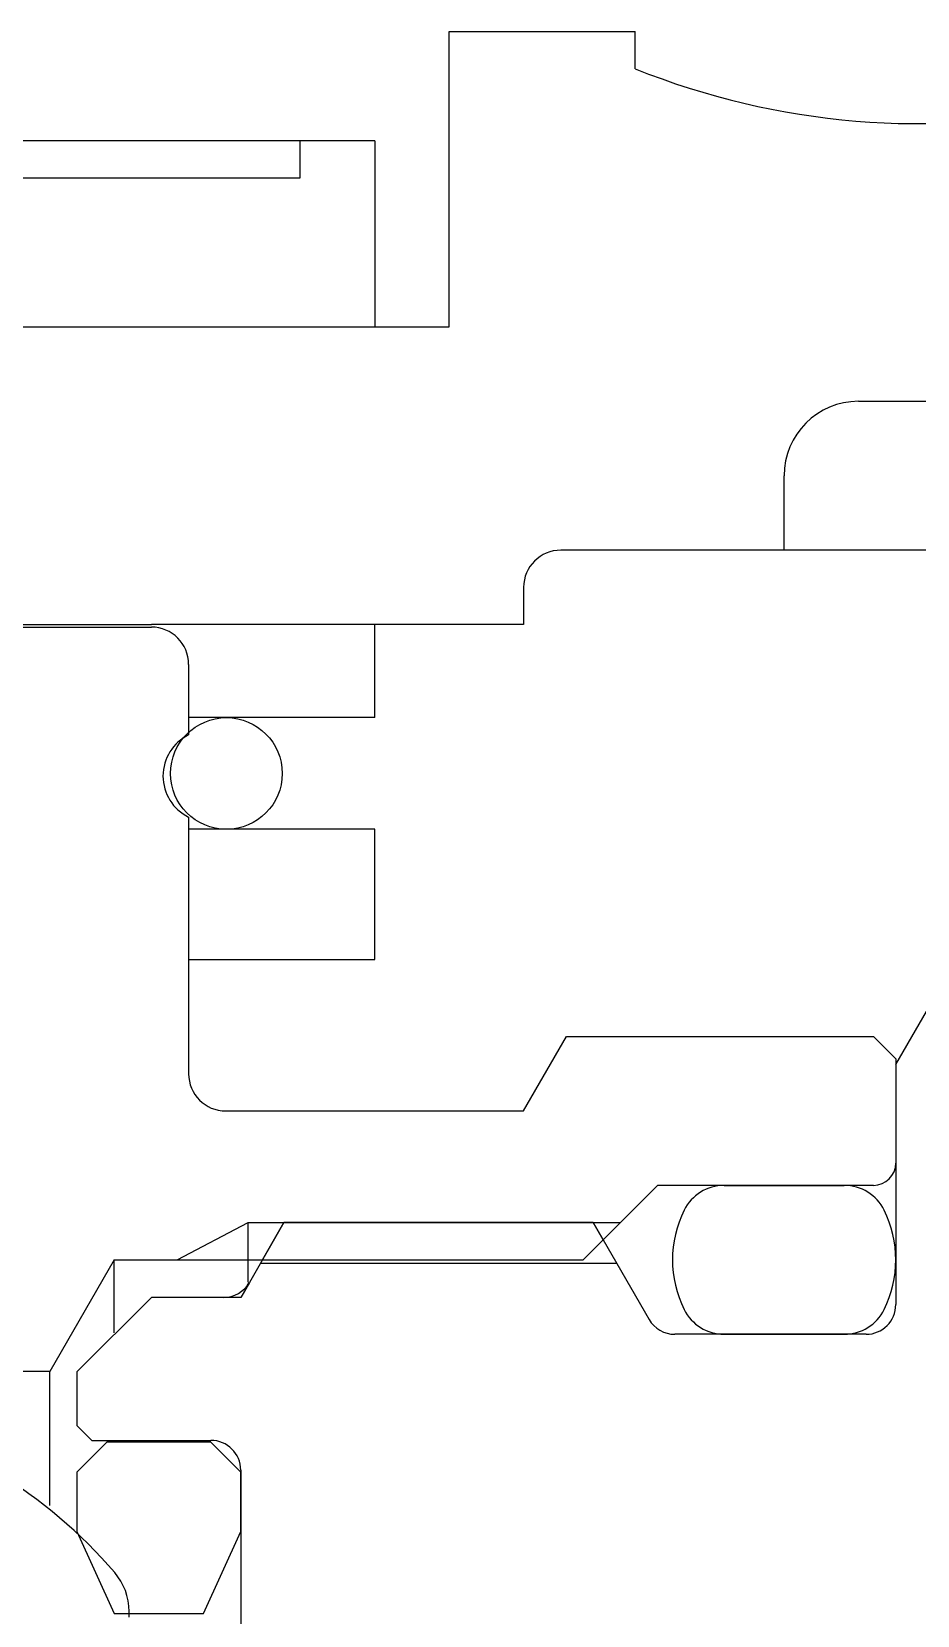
# Model space of a CAD drawing. Extents: x 104 to 175, y 98 to 223.
# Drawn here: x 136.48 to 148.38, y 144.6 to 165.87 of the extents above; entities that cross this region are included whole.
import ezdxf

# ---------------------------------------------------------------- set-up
doc = ezdxf.new("R2010")
doc.units = 0
doc.layers.get('0').update_dxf_attribs({"linetype": 'CONTINUOUS'})

msp = doc.modelspace()

# ---------------------------------------------------------------- linework, layer by layer
at = {"color": 7, "linetype": 'CONTINUOUS'}
for p, q in [((142.089, 161.909), (142.089, 165.875)), ((142.089, 165.875), (144.589, 165.875)), ((144.589, 165.375), (144.589, 165.875)), ((141.089, 164.409), (132.589, 164.409)), ((140.089, 163.909), (140.089, 164.409)), ((141.089, 164.409), (141.089, 161.909)), ((132.589, 163.909), (140.089, 163.909)), ((134.839, 161.909), (142.089, 161.909)), ((147.589, 160.909), (155.589, 160.909)), ((146.589, 158.909), (146.589, 159.909)), ((157.589, 158.909), (143.589, 158.909)), ((143.089, 158.409), (143.089, 157.909)), ((134.839, 157.909), (138.089, 157.909)), ((135.689, 157.875), (138.089, 157.875)), ((143.089, 157.909), (138.089, 157.909)), ((141.089, 156.659), (141.089, 157.909)), ((138.589, 157.375), (138.589, 156.427)), ((141.089, 156.659), (138.589, 156.659)), ((138.589, 155.322), (138.589, 151.875)), ((141.089, 155.159), (138.589, 155.159)), ((141.089, 153.409), (141.089, 155.159)), ((138.589, 153.409), (141.089, 153.409)), ((148.089, 151.999), (148.667, 152.999)), ((143.089, 151.375), (143.667, 152.375)), ((143.667, 152.375), (147.789, 152.375)), ((147.789, 152.375), (148.089, 152.075)), ((148.089, 152.075), (148.089, 150.675)), ((139.089, 151.375), (143.089, 151.375)), ((148.089, 151.375), (148.089, 148.775)), ((144.157, 149.642), (144.889, 150.375)), ((147.789, 150.375), (144.889, 150.375)), ((145.783, 150.375), (147.396, 150.375)), ((139.388, 149.075), (139.388, 149.875)), ((139.87, 149.875), (139.405, 149.07)), ((139.581, 149.375), (139.87, 149.875)), ((144.023, 149.875), (139.87, 149.875)), ((139.87, 149.875), (144.023, 149.875)), ((144.023, 149.875), (144.774, 148.575)), ((144.157, 149.642), (144.023, 149.875)), ((143.89, 149.375), (144.157, 149.642)), ((137.589, 149.375), (136.723, 147.875)), ((137.589, 149.375), (139.581, 149.375)), ((137.589, 148.393), (137.589, 149.375)), ((139.581, 149.375), (143.89, 149.375)), ((144.34, 149.325), (139.552, 149.325)), ((139.405, 149.07), (139.289, 148.87)), ((138.089, 148.87), (137.089, 147.87)), ((139.058, 148.87), (138.089, 148.87)), ((139.289, 148.87), (139.058, 148.87)), ((147.689, 148.375), (145.12, 148.375)), ((145.783, 148.375), (147.396, 148.375)), ((136.723, 147.875), (136.239, 147.875)), ((136.723, 146.073), (136.723, 147.875)), ((137.089, 147.87), (137.089, 147.15)), ((137.289, 146.95), (137.089, 147.15)), ((137.089, 146.525), (137.489, 146.925)), ((137.289, 146.95), (138.889, 146.95)), ((138.889, 146.925), (137.489, 146.925)), ((138.889, 146.925), (139.289, 146.525)), ((137.089, 146.525), (137.089, 145.725)), ((139.289, 146.55), (139.289, 144.475)), ((139.289, 145.725), (139.289, 146.525)), ((137.089, 145.725), (137.589, 144.625)), ((138.789, 144.625), (139.289, 145.725)), ((137.589, 144.625), (138.789, 144.625)), ((137.789, 144.575), (137.789, 144.653))]:
    msp.add_line(p, q, dxfattribs=at)
at = {"color": 3, "linetype": 'CONTINUOUS'}
for p, q in [((138.437, 149.375), (139.388, 149.875)), ((139.388, 149.875), (139.87, 149.875)), ((144.023, 149.875), (144.389, 149.875))]:
    msp.add_line(p, q, dxfattribs=at)
at = {"color": 7, "linetype": 'CONTINUOUS'}
msp.add_circle((139.097, 155.909), 0.75, dxfattribs=at)
for centre, radius, start, end in [((148.402, 174.875), 10.236, 248.1336, 282.3391), ((147.589, 159.909), 1, 90, 180), ((143.589, 158.409), 0.5, 90, 180), ((138.089, 157.375), 0.5, 0, 90), ((138.86, 155.875), 0.615, 116.1208, 243.8792), ((139.089, 151.875), 0.5, 180, 270), ((147.789, 150.675), 0.3, 270, 0), ((145.783, 149.775), 0.6, 90, 153.6122), ((147.396, 149.775), 0.6, 26.3878, 90), ((146.589, 149.375), 1.5, 153.6122, 206.3878), ((146.589, 149.375), 1.5, 333.6122, 26.3878), ((139.058, 149.27), 0.4, 270, 330), ((147.689, 148.775), 0.4, 270, 0), ((145.12, 148.775), 0.4, 210, 270), ((145.783, 148.975), 0.6, 206.3878, 270), ((147.396, 148.975), 0.6, 270, 333.6122), ((132.589, 140.875), 6.6, 40.6572, 76.8634), ((138.889, 146.55), 0.4, 0, 90), ((136.989, 144.653), 0.8, 0, 40.6572)]:
    msp.add_arc(centre, radius, start, end, dxfattribs=at)

doc.saveas('drawing.dxf')
